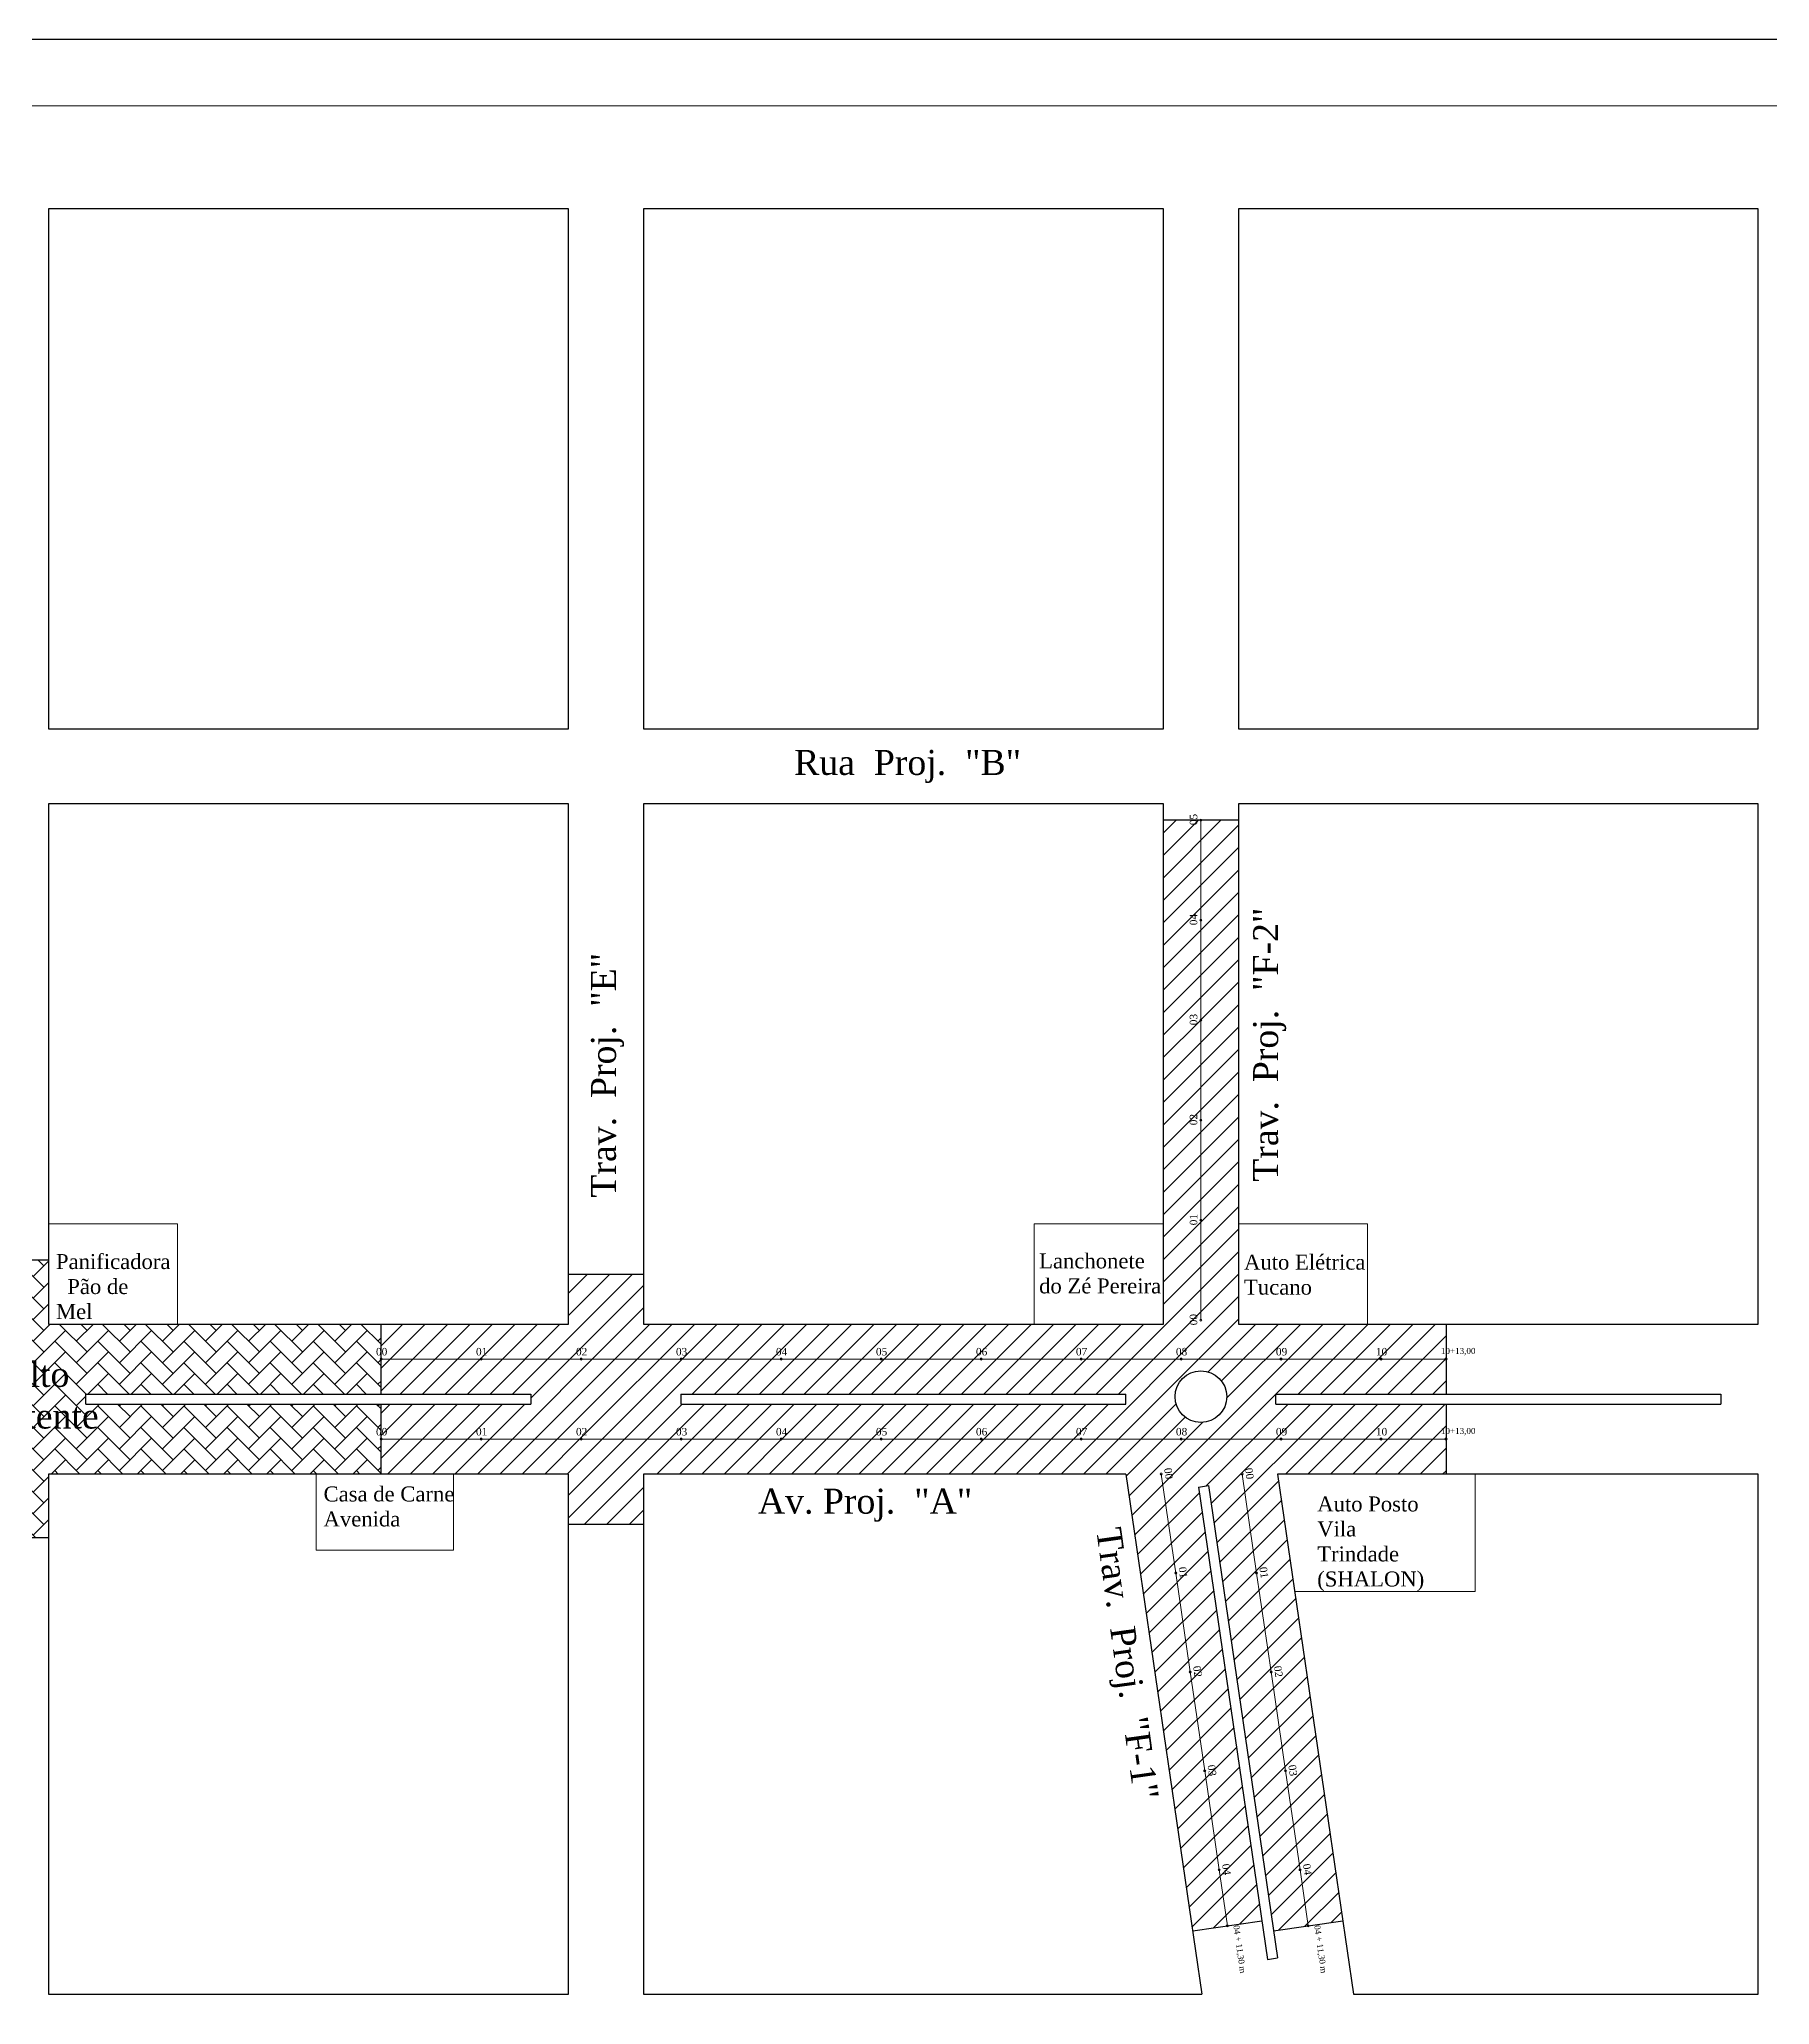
# Model space of a CAD drawing. Header units: millimetres. Extents: x 2755 to 4482, y 876 to 1558.
# Drawn here: x 4009.2 to 4268.8, y 1240.6 to 1535.4 of the extents above; entities that cross this region are included whole.
import ezdxf

# ---------------------------------------------------------------- set-up
doc = ezdxf.new("R2010")
doc.units = ezdxf.units.MM
for name, color, linetype, lineweight in [('Canteiro', 30, 'Continuous', 9), ('linha', 2, 'Continuous', 5), ('objetos', 6, 'Continuous', 15), ('PV BL', 6, 'Continuous', 15), ('rua', 5, 'Continuous', 25)]:
    doc.layers.add(name, color=color, linetype=linetype, lineweight=lineweight)
doc.layers.add('Linha de Cota', color=8, linetype='Continuous')
doc.layers.add('texto', color=3, linetype='Continuous')

msp = doc.modelspace()

# ---------------------------------------------------------------- hatches: boundary and pattern name
at = {"layer": 'Linha de Cota'}
h = msp.add_hatch(dxfattribs=at)
h.set_pattern_fill('ANSI31', color=256, scale=0.75, style=0)
h.paths.add_polyline_path([(4183.4491, 1373.1408, -0.41421356), (4183.2991, 1373.2908, -0.41421356), (4183.4491, 1373.4408), (4183.4491, 1388.1408, -0.41421356), (4183.2991, 1388.2908, -0.41421356), (4183.4491, 1388.4408), (4183.4491, 1403.1408, -0.41421356), (4183.2991, 1403.2908, -0.41421356), (4183.4491, 1403.4408), (4183.4491, 1418.1408, -0.41421356), (4183.2991, 1418.2908), (4177.8241, 1418.2908), (4177.8241, 1342.7205), (4099.8241, 1342.7205), (4099.8241, 1350.2205), (4088.5741, 1350.2205), (4088.5741, 1342.7205), (4060.4755, 1342.7205), (4060.4755, 1337.6205, -0.41421356), (4060.6255, 1337.4705), (4075.3255, 1337.4705, -1), (4075.6255, 1337.4705), (4090.3255, 1337.4705, -1), (4090.6255, 1337.4705), (4105.3255, 1337.4705, -1), (4105.6255, 1337.4705), (4120.3255, 1337.4705, -1), (4120.6255, 1337.4705), (4135.3255, 1337.4705, -1), (4135.6255, 1337.4705), (4150.3255, 1337.4705, -1), (4150.6255, 1337.4705), (4165.3255, 1337.4705, -1), (4165.6255, 1337.4705), (4180.3255, 1337.4705, -1), (4180.6255, 1337.4705), (4195.3255, 1337.4705, -1), (4195.6255, 1337.4705), (4210.3255, 1337.4705, -1), (4210.6255, 1337.4705), (4220.0755, 1337.4705, -0.41421356), (4220.2255, 1337.6205), (4220.2255, 1342.7205), (4189.0741, 1342.7205), (4189.0741, 1418.2908), (4183.5991, 1418.2908, -0.41421356), (4183.4491, 1418.1408), (4183.4491, 1403.4408, -0.41421356), (4183.5991, 1403.2908, -0.41421356), (4183.4491, 1403.1408), (4183.4491, 1388.4408, -0.41421356), (4183.5991, 1388.2908, -0.41421356), (4183.4491, 1388.1408), (4183.4491, 1373.4408, -0.41421356), (4183.5991, 1373.2908, -0.41421356), (4183.4491, 1373.1408), (4183.4491, 1358.4408, -0.41421356), (4183.5991, 1358.2908, -0.41421356), (4183.4491, 1358.1408), (4183.4491, 1343.4408, -0.41421356), (4183.5991, 1343.2908, -1), (4183.2991, 1343.2908, -0.41421356), (4183.4491, 1343.4408), (4183.4491, 1358.1408, -0.41421356), (4183.2991, 1358.2908, -0.41421356), (4183.4491, 1358.4408)])
h.paths.add_polyline_path([(4220.2255, 1337.3205, -0.41421356), (4220.0755, 1337.4705), (4210.6255, 1337.4705, -1), (4210.3255, 1337.4705), (4195.6255, 1337.4705, -1), (4195.3255, 1337.4705), (4180.6255, 1337.4705, -1), (4180.3255, 1337.4705), (4165.6255, 1337.4705, -1), (4165.3255, 1337.4705), (4150.6255, 1337.4705, -1), (4150.3255, 1337.4705), (4135.6255, 1337.4705, -1), (4135.3255, 1337.4705), (4120.6255, 1337.4705, -1), (4120.3255, 1337.4705), (4105.6255, 1337.4705, -1), (4105.3255, 1337.4705), (4090.6255, 1337.4705, -1), (4090.3255, 1337.4705), (4075.6255, 1337.4705, -1), (4075.3255, 1337.4705), (4060.6255, 1337.4705, -0.41421356), (4060.4755, 1337.3205), (4060.4755, 1332.2205), (4082.9491, 1332.2205), (4082.9491, 1330.7205), (4060.4755, 1330.7205), (4060.4755, 1325.6205, -0.41421356), (4060.6255, 1325.4705), (4075.3255, 1325.4705, -1), (4075.6255, 1325.4705), (4090.3255, 1325.4705, -1), (4090.6255, 1325.4705), (4105.3255, 1325.4705, -1), (4105.6255, 1325.4705), (4120.3255, 1325.4705, -1), (4120.6255, 1325.4705), (4135.3255, 1325.4705, -1), (4135.6255, 1325.4705), (4150.3255, 1325.4705, -1), (4150.6255, 1325.4705), (4165.3255, 1325.4705, -1), (4165.6255, 1325.4705), (4180.3255, 1325.4705, -1), (4180.6255, 1325.4705), (4195.3255, 1325.4705, -1), (4195.6255, 1325.4705), (4210.3255, 1325.4705, -1), (4210.6255, 1325.4705), (4220.0755, 1325.4705, -0.41421356), (4220.2255, 1325.6205), (4220.2255, 1330.7205), (4194.6991, 1330.7205), (4194.6991, 1332.2205), (4220.2255, 1332.2205)])
h.paths.add_polyline_path([(4172.1991, 1332.2205), (4172.1991, 1330.7205), (4105.4491, 1330.7205), (4105.4491, 1332.2205)], flags=17)
h.paths.add_polyline_path([(4187.3246, 1331.8266, -1), (4179.5736, 1331.8266, -1)], flags=16)
h.paths.add_polyline_path([(4220.2255, 1325.3205, -0.41421356), (4220.0755, 1325.4705), (4210.6255, 1325.4705, -1), (4210.3255, 1325.4705), (4195.6255, 1325.4705, -1), (4195.3255, 1325.4705), (4180.6255, 1325.4705, -1), (4180.3255, 1325.4705), (4165.6255, 1325.4705, -1), (4165.3255, 1325.4705), (4150.6255, 1325.4705, -1), (4150.3255, 1325.4705), (4135.6255, 1325.4705, -1), (4135.3255, 1325.4705), (4120.6255, 1325.4705, -1), (4120.3255, 1325.4705), (4105.6255, 1325.4705, -1), (4105.3255, 1325.4705), (4090.6255, 1325.4705, -1), (4090.3255, 1325.4705), (4075.6255, 1325.4705, -1), (4075.3255, 1325.4705), (4060.6255, 1325.4705, -0.41421356), (4060.4755, 1325.3205), (4060.4755, 1320.2205), (4088.5741, 1320.2205), (4088.5741, 1312.7205), (4099.8241, 1312.7205), (4099.8241, 1320.2205), (4172.1991, 1320.2205), (4182.2262, 1251.707), (4187.2724, 1252.4455, -0.41421356), (4187.3991, 1252.6157), (4186.2153, 1260.7045, -0.45744652), (4186.0436, 1260.8529, -0.37226305), (4186.1719, 1261.0013), (4184.0432, 1275.5464, -0.45744652), (4183.8714, 1275.6948, -0.37226305), (4183.9997, 1275.8432), (4181.871, 1290.3883, -0.45744652), (4181.6993, 1290.5367, -0.37226305), (4181.8276, 1290.6851), (4179.6989, 1305.2302, -0.45744652), (4179.5272, 1305.3786, -0.37226305), (4179.6554, 1305.527), (4177.5267, 1320.0721, -0.45744652), (4177.355, 1320.2205, -1), (4177.655, 1320.2205, -0.37226305), (4177.5267, 1320.0721), (4179.6554, 1305.527, -0.45744652), (4179.8272, 1305.3786, -0.37226305), (4179.6989, 1305.2302), (4181.8276, 1290.6851, -0.45744652), (4181.9993, 1290.5367, -0.37226305), (4181.871, 1290.3883), (4183.9997, 1275.8432, -0.45744652), (4184.1714, 1275.6948, -0.37226305), (4184.0432, 1275.5464), (4186.1719, 1261.0013, -0.45744652), (4186.3436, 1260.8529, -0.37226305), (4186.2153, 1260.7045), (4187.3991, 1252.6157, -0.41421356), (4187.5693, 1252.489), (4192.6155, 1253.2275), (4183.0977, 1318.2608), (4184.5819, 1318.4781), (4194.354, 1251.707), (4199.4003, 1252.4455, -0.41421356), (4199.527, 1252.6157), (4198.3431, 1260.7045, -0.45744652), (4198.1714, 1260.8529, -0.37226305), (4198.2997, 1261.0013), (4196.171, 1275.5464, -0.45744652), (4195.9993, 1275.6948, -0.37226305), (4196.1276, 1275.8432), (4193.9989, 1290.3883, -0.45744652), (4193.8271, 1290.5367, -0.37226305), (4193.9554, 1290.6851), (4191.8267, 1305.2302, -0.45744652), (4191.655, 1305.3786, -0.37226305), (4191.7833, 1305.527), (4189.6546, 1320.0721, -0.45744652), (4189.4829, 1320.2205, -1), (4189.7829, 1320.2205, -0.37226305), (4189.6546, 1320.0721), (4191.7833, 1305.527, -0.45744652), (4191.955, 1305.3786, -0.37226305), (4191.8267, 1305.2302), (4193.9554, 1290.6851, -0.45744652), (4194.1271, 1290.5367, -0.37226305), (4193.9989, 1290.3883), (4196.1276, 1275.8432, -0.45744652), (4196.2993, 1275.6948, -0.37226305), (4196.171, 1275.5464), (4198.2997, 1261.0013, -0.45744652), (4198.4714, 1260.8529, -0.37226305), (4198.3431, 1260.7045), (4199.527, 1252.6157, -0.41421356), (4199.6971, 1252.489), (4204.7433, 1253.2275), (4194.9388, 1320.2205), (4220.2255, 1320.2205)])
h.paths.add_polyline_path([(4181.5017, 1417.2434), (4181.5017, 1419.2975), (4183.2087, 1419.2975), (4183.2087, 1417.2434)], flags=9)
h.paths.add_polyline_path([(4181.5017, 1342.2434), (4181.5017, 1344.3478), (4183.2087, 1344.3478), (4183.2087, 1342.2434)], flags=24)
h.paths.add_polyline_path([(4181.5017, 1357.2434), (4181.5017, 1359.2043), (4183.2087, 1359.2043), (4183.2087, 1357.2434)], flags=25)
h.paths.add_polyline_path([(4181.5017, 1387.2434), (4181.5017, 1389.2692), (4183.2087, 1389.2692), (4183.2087, 1387.2434)], flags=25)
h.paths.add_polyline_path([(4181.5017, 1372.2434), (4181.5017, 1374.3381), (4183.2087, 1374.3381), (4183.2087, 1372.2434)], flags=25)
h.paths.add_polyline_path([(4181.5017, 1402.2434), (4181.5017, 1404.3495), (4183.2087, 1404.3495), (4183.2087, 1402.2434)], flags=25)
h.paths.add_polyline_path([(4219.2344, 1339.3616), (4224.5497, 1339.3616), (4224.5497, 1337.7903), (4219.2344, 1337.7903)], flags=9)
h.paths.add_polyline_path([(4209.4281, 1339.4178), (4211.3979, 1339.4178), (4211.3979, 1337.7109), (4209.4281, 1337.7109)], flags=24)
h.paths.add_polyline_path([(4194.4281, 1339.4178), (4196.5204, 1339.4178), (4196.5204, 1337.7076), (4194.4281, 1337.7076)], flags=24)
h.paths.add_polyline_path([(4179.4281, 1339.4178), (4181.496, 1339.4178), (4181.496, 1337.7109), (4179.4281, 1337.7109)], flags=24)
h.paths.add_polyline_path([(4149.4281, 1339.4178), (4151.5277, 1339.4178), (4151.5277, 1337.7109), (4149.4281, 1337.7109)], flags=24)
h.paths.add_polyline_path([(4164.4281, 1339.4178), (4166.5179, 1339.4178), (4166.5179, 1337.7076), (4164.4281, 1337.7076)], flags=24)
h.paths.add_polyline_path([(4134.4281, 1339.4178), (4136.4822, 1339.4178), (4136.4822, 1337.7109), (4134.4281, 1337.7109)], flags=24)
h.paths.add_polyline_path([(4119.4281, 1339.4178), (4121.5342, 1339.4178), (4121.5342, 1337.7109), (4119.4281, 1337.7109)], flags=24)
h.paths.add_polyline_path([(4104.4281, 1339.4178), (4106.4539, 1339.4178), (4106.4539, 1337.7109), (4104.4281, 1337.7109)], flags=24)
h.paths.add_polyline_path([(4089.4281, 1339.4178), (4091.5228, 1339.4178), (4091.5228, 1337.7109), (4089.4281, 1337.7109)], flags=24)
h.paths.add_polyline_path([(4074.4281, 1339.4178), (4076.389, 1339.4178), (4076.389, 1337.7109), (4074.4281, 1337.7109)], flags=24)
h.paths.add_polyline_path([(4059.4281, 1339.4178), (4061.5325, 1339.4178), (4061.5325, 1337.7109), (4059.4281, 1337.7109)], flags=9)
h.paths.add_polyline_path([(4209.4281, 1327.4178), (4211.3979, 1327.4178), (4211.3979, 1325.7109), (4209.4281, 1325.7109)], flags=24)
h.paths.add_polyline_path([(4219.2344, 1327.3616), (4224.5497, 1327.3616), (4224.5497, 1325.7903), (4219.2344, 1325.7903)], flags=9)
h.paths.add_polyline_path([(4194.4281, 1327.4178), (4196.5204, 1327.4178), (4196.5204, 1325.7076), (4194.4281, 1325.7076)], flags=24)
h.paths.add_polyline_path([(4179.4281, 1327.4178), (4181.496, 1327.4178), (4181.496, 1325.7109), (4179.4281, 1325.7109)], flags=24)
h.paths.add_polyline_path([(4164.4281, 1327.4178), (4166.5179, 1327.4178), (4166.5179, 1325.7076), (4164.4281, 1325.7076)], flags=24)
h.paths.add_polyline_path([(4134.4281, 1327.4178), (4136.4822, 1327.4178), (4136.4822, 1325.7109), (4134.4281, 1325.7109)], flags=24)
h.paths.add_polyline_path([(4149.4281, 1327.4178), (4151.5277, 1327.4178), (4151.5277, 1325.7109), (4149.4281, 1325.7109)], flags=24)
h.paths.add_polyline_path([(4119.4281, 1327.4178), (4121.5342, 1327.4178), (4121.5342, 1325.7109), (4119.4281, 1325.7109)], flags=24)
h.paths.add_polyline_path([(4104.4281, 1327.4178), (4106.4539, 1327.4178), (4106.4539, 1325.7109), (4104.4281, 1325.7109)], flags=24)
h.paths.add_polyline_path([(4089.4281, 1327.4178), (4091.5228, 1327.4178), (4091.5228, 1325.7109), (4089.4281, 1325.7109)], flags=24)
h.paths.add_polyline_path([(4074.4281, 1327.4178), (4076.389, 1327.4178), (4076.389, 1325.7109), (4074.4281, 1325.7109)], flags=24)
h.paths.add_polyline_path([(4059.4281, 1327.4178), (4061.5325, 1327.4178), (4061.5325, 1325.7109), (4059.4281, 1325.7109)], flags=9)
h = msp.add_hatch(dxfattribs=at)
h.set_pattern_fill('AR-HBONE', color=256, scale=0.0225, style=0)
h.set_pattern_definition([(45, (3626.7923, 118.1193), (3e-16, 3.2328922), [6.858, -2.286]), (135, (3628.4088, 119.7357), (3e-16, 3.2328922), [6.858, -2.286])])
h.paths.add_polyline_path([(4060.4755, 1337.3205, -0.41421356), (4060.3255, 1337.4705, -0.41421356), (4060.4755, 1337.6205), (4060.4755, 1342.7205), (4010.5741, 1342.7205), (4010.5741, 1352.3102), (3999.3241, 1352.3102), (3999.3241, 1342.7205), (3950.4074, 1342.7205), (3950.4074, 1332.2205), (3993.6991, 1332.2205), (3993.6991, 1330.7205), (3950.4074, 1330.7205), (3950.4074, 1320.2205), (3999.3241, 1320.2205), (3999.3241, 1310.6307), (4010.5741, 1310.6307), (4010.5741, 1320.2205), (4060.4755, 1320.2205), (4060.4755, 1325.3205, -0.41421356), (4060.3255, 1325.4705, -0.41421356), (4060.4755, 1325.6205), (4060.4755, 1330.7205), (4016.1991, 1330.7205), (4016.1991, 1332.2205), (4060.4755, 1332.2205)])
h.paths.add_polyline_path([(4059.4281, 1327.4178), (4061.5325, 1327.4178), (4061.5325, 1325.7109), (4059.4281, 1325.7109)], flags=9)
h.paths.add_polyline_path([(4059.4281, 1339.4178), (4061.5325, 1339.4178), (4061.5325, 1337.7109), (4059.4281, 1337.7109)], flags=9)
h.paths.add_polyline_path([(3996.0995, 1337.982), (4018.3088, 1337.982), (4018.3088, 1325.8421), (3996.0995, 1325.8421)], flags=24)

# ---------------------------------------------------------------- linework, layer by layer
at = {"layer": 'Canteiro'}
for p, q in [((4029.9491, 1357.7205), (4010.5741, 1357.7205)), ((4029.9491, 1357.7205), (4029.9491, 1342.7205)), ((4158.4491, 1357.7205), (4177.8241, 1357.7205)), ((4158.4491, 1357.7205), (4158.4491, 1342.7205)), ((4208.4491, 1357.7205), (4189.0741, 1357.7205)), ((4208.4491, 1357.7205), (4208.4491, 1342.7205)), ((4050.7311, 1320.2205), (4050.7311, 1308.8255)), ((4071.3169, 1308.8255), (4071.3169, 1320.2205)), ((4224.6156, 1302.5821), (4224.6156, 1320.2205)), ((4050.7311, 1308.8255), (4071.3169, 1308.8255)), ((4197.5202, 1302.5821), (4224.6156, 1302.5821))]:
    msp.add_line(p, q, dxfattribs=at)
at = {"layer": 'linha'}
for p, q in [((4183.4491, 1403.2908), (4183.4491, 1418.2908)), ((4183.4491, 1388.2908), (4183.4491, 1403.2908)), ((4183.4491, 1373.2908), (4183.4491, 1388.2908)), ((4183.4491, 1358.2908), (4183.4491, 1373.2908)), ((4183.4491, 1343.2908), (4183.4491, 1358.2908)), ((4060.4755, 1337.4705), (4075.4755, 1337.4705)), ((4075.4755, 1337.4705), (4090.4755, 1337.4705)), ((4090.4755, 1337.4705), (4105.4755, 1337.4705)), ((4105.4755, 1337.4705), (4120.4755, 1337.4705)), ((4120.4755, 1337.4705), (4135.4755, 1337.4705)), ((4135.4755, 1337.4705), (4150.4755, 1337.4705)), ((4150.4755, 1337.4705), (4165.4755, 1337.4705)), ((4165.4755, 1337.4705), (4180.4755, 1337.4705)), ((4180.4755, 1337.4705), (4195.4755, 1337.4705)), ((4195.4755, 1337.4705), (4210.4755, 1337.4705)), ((4210.4755, 1337.4705), (4220.2255, 1337.4705)), ((4060.4755, 1325.4705), (4075.4755, 1325.4705)), ((4075.4755, 1325.4705), (4090.4755, 1325.4705)), ((4090.4755, 1325.4705), (4105.4755, 1325.4705)), ((4105.4755, 1325.4705), (4120.4755, 1325.4705)), ((4120.4755, 1325.4705), (4135.4755, 1325.4705)), ((4135.4755, 1325.4705), (4150.4755, 1325.4705)), ((4150.4755, 1325.4705), (4165.4755, 1325.4705)), ((4165.4755, 1325.4705), (4180.4755, 1325.4705)), ((4180.4755, 1325.4705), (4195.4755, 1325.4705)), ((4195.4755, 1325.4705), (4210.4755, 1325.4705)), ((4210.4755, 1325.4705), (4220.2255, 1325.4705)), ((4177.505, 1320.2205), (4179.6772, 1305.3786)), ((4189.6329, 1320.2205), (4191.805, 1305.3786)), ((4179.6772, 1305.3786), (4181.8493, 1290.5367)), ((4191.805, 1305.3786), (4193.9771, 1290.5367)), ((4181.8493, 1290.5367), (4184.0214, 1275.6948)), ((4193.9771, 1290.5367), (4196.1493, 1275.6948)), ((4184.0214, 1275.6948), (4186.1936, 1260.8529)), ((4196.1493, 1275.6948), (4198.3214, 1260.8529)), ((4186.1936, 1260.8529), (4187.4208, 1252.4672)), ((4198.3214, 1260.8529), (4199.5487, 1252.4672))]:
    msp.add_line(p, q, dxfattribs=at)
at = {"layer": 'Linha de Cota'}
for p, q in [((4189.0741, 1418.2908), (4177.8241, 1418.2908)), ((4010.5741, 1352.3102), (3999.3241, 1352.3102)), ((4088.5741, 1350.2205), (4099.8241, 1350.2205)), ((4060.4755, 1332.2205), (4060.4755, 1342.7205)), ((4220.2255, 1342.7205), (4220.2255, 1332.2205)), ((4060.4755, 1320.2205), (4060.4755, 1330.7205)), ((4220.2255, 1330.7205), (4220.2255, 1320.2205)), ((4088.5741, 1312.7205), (4099.8241, 1312.7205)), ((4010.5741, 1310.6307), (3999.3241, 1310.6307)), ((4182.2262, 1251.707), (4192.6155, 1253.2275)), ((4194.354, 1251.707), (4204.7433, 1253.2275))]:
    msp.add_line(p, q, dxfattribs=at)
at = {"layer": 'objetos'}
for centre in [(4183.4491, 1418.2908), (4183.4491, 1403.2908), (4183.4491, 1388.2908), (4183.4491, 1373.2908), (4183.4491, 1358.2908), (4183.4491, 1343.2908), (4060.4755, 1337.4705), (4075.4755, 1337.4705), (4090.4755, 1337.4705), (4105.4755, 1337.4705), (4120.4755, 1337.4705), (4135.4755, 1337.4705), (4150.4755, 1337.4705), (4165.4755, 1337.4705), (4180.4755, 1337.4705), (4195.4755, 1337.4705), (4210.4755, 1337.4705), (4220.2255, 1337.4705), (4060.4755, 1325.4705), (4075.4755, 1325.4705), (4090.4755, 1325.4705), (4105.4755, 1325.4705), (4120.4755, 1325.4705), (4135.4755, 1325.4705), (4150.4755, 1325.4705), (4165.4755, 1325.4705), (4180.4755, 1325.4705), (4195.4755, 1325.4705), (4210.4755, 1325.4705), (4220.2255, 1325.4705), (4177.505, 1320.2205), (4189.6329, 1320.2205), (4179.6772, 1305.3786), (4191.805, 1305.3786), (4181.8493, 1290.5367), (4193.9771, 1290.5367), (4184.0214, 1275.6948), (4196.1493, 1275.6948), (4186.1936, 1260.8529), (4198.3214, 1260.8529), (4187.4208, 1252.4672), (4199.5487, 1252.4672)]:
    msp.add_circle(centre, 0.15, dxfattribs=at)
at = {"layer": 'PV BL'}
msp.add_lwpolyline([(3696.8767, 1525.3941), (4472.0852, 1525.3941), (4472.0852, 972.0226), (3696.8767, 972.0226)], close=True, dxfattribs=at)
at = {"layer": 'rua'}
for p, q in [((4016.1991, 1332.2205), (4082.9491, 1332.2205)), ((4016.1991, 1330.7205), (4016.1991, 1332.2205)), ((4016.1991, 1330.7205), (4082.9491, 1330.7205)), ((4082.9491, 1332.2205), (4082.9491, 1330.7205)), ((4105.4491, 1332.2205), (4172.1991, 1332.2205)), ((4105.4491, 1332.2205), (4105.4491, 1330.7205)), ((4105.4491, 1330.7205), (4172.1991, 1330.7205)), ((4172.1991, 1330.7205), (4172.1991, 1332.2205)), ((4194.6991, 1330.7205), (4194.6991, 1332.2205)), ((4194.6991, 1332.2205), (4261.4491, 1332.2205)), ((4194.6991, 1330.7205), (4261.4491, 1330.7205)), ((4261.4491, 1332.2205), (4261.4491, 1330.7205)), ((4172.1991, 1320.2205), (4099.8241, 1320.2205)), ((4099.8241, 1320.2205), (4099.8241, 1242.2205)), ((4172.1991, 1320.2205), (4183.6146, 1242.2205)), ((4183.0977, 1318.2608), (4184.5819, 1318.4781)), ((4183.0977, 1318.2608), (4193.4634, 1247.434)), ((4184.5819, 1318.4781), (4194.9476, 1247.6513)), ((4194.9388, 1320.2205), (4206.3542, 1242.2205)), ((4267.0741, 1320.2205), (4194.9388, 1320.2205)), ((4267.0741, 1242.2205), (4267.0741, 1320.2205)), ((4193.4634, 1247.434), (4194.9476, 1247.6513)), ((4099.8241, 1242.2205), (4183.6146, 1242.2205)), ((4206.3542, 1242.2205), (4267.0741, 1242.2205))]:
    msp.add_line(p, q, dxfattribs=at)
for points in [[(3671.8767, 1535.3941), (4482.0852, 1535.3941), (4482.0852, 962.0226), (3671.8767, 962.0226)], [(4010.5741, 1431.9705), (4088.5741, 1431.9705), (4088.5741, 1509.9705), (4010.5741, 1509.9705)], [(4099.8241, 1431.9705), (4177.8241, 1431.9705), (4177.8241, 1509.9705), (4099.8241, 1509.9705)], [(4189.0741, 1431.9705), (4267.0741, 1431.9705), (4267.0741, 1509.9705), (4189.0741, 1509.9705)], [(4010.5741, 1342.7205), (4088.5741, 1342.7205), (4088.5741, 1420.7205), (4010.5741, 1420.7205)], [(4099.8241, 1342.7205), (4177.8241, 1342.7205), (4177.8241, 1420.7205), (4099.8241, 1420.7205)], [(4189.0741, 1342.7205), (4267.0741, 1342.7205), (4267.0741, 1420.7205), (4189.0741, 1420.7205)], [(4010.5741, 1242.2205), (4088.5741, 1242.2205), (4088.5741, 1320.2205), (4010.5741, 1320.2205)]]:
    msp.add_lwpolyline(points, close=True, dxfattribs=at)
msp.add_circle((4183.4491, 1331.8266), 3.8755, dxfattribs=at)

# ---------------------------------------------------------------- texts
at = {"layer": 'texto', "attachment_point": 1}
for s, insert, char_height, width in [('{\\fTimes New Roman|b0|i0|c0|p18;Rua  Proj.  "B"}', (4122.4335, 1428.8193), 3.75, 48.248824), ('{\\fTimes New Roman|b0|i0|c0|p18;Panificadora   Pão de Mel}', (4011.7006, 1353.2176), 2.25, 16.060125), ('{\\fTimes New Roman|b0|i0|c0|p18;Lanchonete do Zé Pereira}', (4159.1885, 1353.3099), 2.25, 18.792861), ('{\\fTimes New Roman|b0|i0|c0|p18;Auto Elétrica Tucano}', (4189.9236, 1353.1254), 2.25, 18.246042), ('{\\fTimes New Roman|b0|i0|c0|p18;00}', (4059.7094, 1339.1366), 1.125, 1.832914), ('{\\fTimes New Roman|b0|i0|c0|p18;01}', (4074.7094, 1339.1366), 1.125, 1.832914), ('{\\fTimes New Roman|b0|i0|c0|p18;02}', (4089.7094, 1339.1366), 1.125, 1.832914), ('{\\fTimes New Roman|b0|i0|c0|p18;03}', (4104.7094, 1339.1366), 1.125, 1.832914), ('{\\fTimes New Roman|b0|i0|c0|p18;04}', (4119.7094, 1339.1366), 1.125, 1.832925), ('{\\fTimes New Roman|b0|i0|c0|p18;05}', (4134.7094, 1339.1366), 1.125, 1.832925), ('{\\fTimes New Roman|b0|i0|c0|p18;06}', (4149.7094, 1339.1366), 1.125, 1.832925), ('{\\fTimes New Roman|b0|i0|c0|p18;07}', (4164.7094, 1339.1366), 1.125, 1.832925), ('{\\fTimes New Roman|b0|i0|c0|p18;08}', (4179.7094, 1339.1366), 1.125, 1.832925), ('{\\fTimes New Roman|b0|i0|c0|p18;09}', (4194.7094, 1339.1366), 1.125, 1.832925), ('{\\fTimes New Roman|b0|i0|c0|p18;10}', (4209.7094, 1339.1366), 1.125, 1.832925), ('{\\fTimes New Roman|b0|i0|c0|p18;10+13,00}', (4219.4594, 1339.1366), 0.9, 5.309605), ('{\\fTimes New Roman|b0|i0|c0|p18;Asfalto Existente}', (3997.037, 1337.0445), 3.75, 32.057921), ('{\\fTimes New Roman|b0|i0|c0|p18;00}', (4059.7094, 1327.1366), 1.125, 1.832914), ('{\\fTimes New Roman|b0|i0|c0|p18;01}', (4074.7094, 1327.1366), 1.125, 1.832925), ('{\\fTimes New Roman|b0|i0|c0|p18;02}', (4089.7094, 1327.1366), 1.125, 1.832925), ('{\\fTimes New Roman|b0|i0|c0|p18;03}', (4104.7094, 1327.1366), 1.125, 1.832925), ('{\\fTimes New Roman|b0|i0|c0|p18;04}', (4119.7094, 1327.1366), 1.125, 1.832925), ('{\\fTimes New Roman|b0|i0|c0|p18;05}', (4134.7094, 1327.1366), 1.125, 1.832925), ('{\\fTimes New Roman|b0|i0|c0|p18;06}', (4149.7094, 1327.1366), 1.125, 1.832925), ('{\\fTimes New Roman|b0|i0|c0|p18;07}', (4164.7094, 1327.1366), 1.125, 1.832925), ('{\\fTimes New Roman|b0|i0|c0|p18;08}', (4179.7094, 1327.1366), 1.125, 1.832925), ('{\\fTimes New Roman|b0|i0|c0|p18;09}', (4194.7094, 1327.1366), 1.125, 1.832925), ('{\\fTimes New Roman|b0|i0|c0|p18;10}', (4209.7094, 1327.1366), 1.125, 1.832925), ('{\\fTimes New Roman|b0|i0|c0|p18;10+13,00}', (4219.4594, 1327.1366), 0.9, 5.309605), ('{\\fTimes New Roman|b0|i0|c0|p18;Casa de Carne Avenida}', (4051.8406, 1318.3567), 2.25, 22.488524), ('{\\fTimes New Roman|b0|i0|c0|p18;Av. Proj.  "A"}', (4116.9957, 1318.0298), 3.75, 48.248824), ('{\\fTimes New Roman|b0|i0|c0|p18;Auto Posto Vila Trindade (SHALON)}', (4200.9091, 1316.8601), 2.25, 18.792825)]:
    msp.add_mtext(s, dxfattribs=dict(at, insert=insert, char_height=char_height, width=width))
for s, insert, char_height, width, rotation in [('{\\fTimes New Roman|b0|i0|c0|p18;05}', (4181.783, 1417.5247), 1.125, 1.832925, 90), ('{\\fTimes New Roman|b0|i0|c0|p18;04}', (4181.783, 1402.5247), 1.125, 1.832925, 90), ('{\\fTimes New Roman|b0|i0|c0|p18;Trav.  Proj.  "F-2"}', (4191.2859, 1364.0445), 3.75, 57.892101, 90), ('{\\fTimes New Roman|b0|i0|c0|p18;Trav.  Proj.  "E"}', (4091.9524, 1361.6701), 3.75, 57.892101, 90), ('{\\fTimes New Roman|b0|i0|c0|p18;03}', (4181.783, 1387.5247), 1.125, 1.832925, 90), ('{\\fTimes New Roman|b0|i0|c0|p18;02}', (4181.783, 1372.5247), 1.125, 1.832925, 90), ('{\\fTimes New Roman|b0|i0|c0|p18;01}', (4181.783, 1357.5247), 1.125, 1.832925, 90), ('{\\fTimes New Roman|b0|i0|c0|p18;00}', (4181.783, 1342.5247), 1.125, 1.832914, 90), ('{\\fTimes New Roman|b0|i0|c0|p18;00}', (4179.0426, 1321.2198), 1.125, 1.832914, 278.326242), ('{\\fTimes New Roman|b0|i0|c0|p18;00}', (4191.1705, 1321.2198), 1.125, 1.832914, 278.326242), ('{\\fTimes New Roman|b0|i0|c0|p18;Trav.  Proj.  "F-1"}', (4171.4456, 1312.4257), 3.75, 57.892101, 278), ('{\\fTimes New Roman|b0|i0|c0|p18;01}', (4181.2148, 1306.3779), 1.125, 1.832925, 278.326242), ('{\\fTimes New Roman|b0|i0|c0|p18;01}', (4193.3426, 1306.3779), 1.125, 1.832925, 278.326242), ('{\\fTimes New Roman|b0|i0|c0|p18;02}', (4183.3869, 1291.536), 1.125, 1.832925, 278.326242), ('{\\fTimes New Roman|b0|i0|c0|p18;02}', (4195.5147, 1291.536), 1.125, 1.832925, 278.326242), ('{\\fTimes New Roman|b0|i0|c0|p18;03}', (4185.559, 1276.6941), 1.125, 1.832925, 278.326242), ('{\\fTimes New Roman|b0|i0|c0|p18;03}', (4197.6869, 1276.6941), 1.125, 1.832925, 278.326242), ('{\\fTimes New Roman|b0|i0|c0|p18;04}', (4187.7312, 1261.8522), 1.125, 1.832925, 278.326242), ('{\\fTimes New Roman|b0|i0|c0|p18;04}', (4199.859, 1261.8522), 1.125, 1.832925, 278.326242), ('{\\fTimes New Roman|b0|i0|c0|p18;04 + 11,30 m}', (4189.2166, 1252.6203), 0.9, 8.516306, 278), ('{\\fTimes New Roman|b0|i0|c0|p18;04 + 11,30 m}', (4201.3445, 1252.6203), 0.9, 8.516306, 278)]:
    msp.add_mtext(s, dxfattribs=dict(at, insert=insert, char_height=char_height, width=width, rotation=rotation))

doc.saveas('drawing.dxf')
